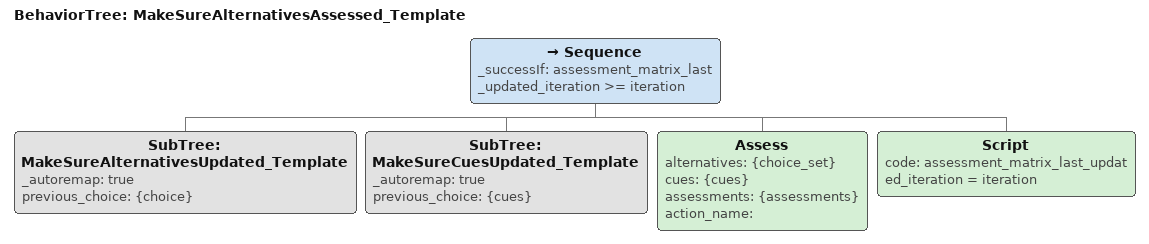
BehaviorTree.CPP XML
<?xml version="1.0" encoding="UTF-8"?>
<root BTCPP_format="4">
  <!-- Assess Meta -->
  <BehaviorTree ID="MakeSureAlternativesAssessed_Template">
    <Sequence _successIf="assessment_matrix_last_updated_iteration >= iteration">
      <SubTree ID="MakeSureAlternativesUpdated_Template" _autoremap="true" previous_choice="{choice}"/>
      <SubTree ID="MakeSureCuesUpdated_Template" _autoremap="true" previous_choice="{cues}"/>
      <Assess alternatives="{choice_set}"
              cues="{cues}"
              assessments="{assessments}"
              action_name="" />
      <Script code="assessment_matrix_last_updated_iteration = iteration" />
    </Sequence>
  </BehaviorTree>
</root>
